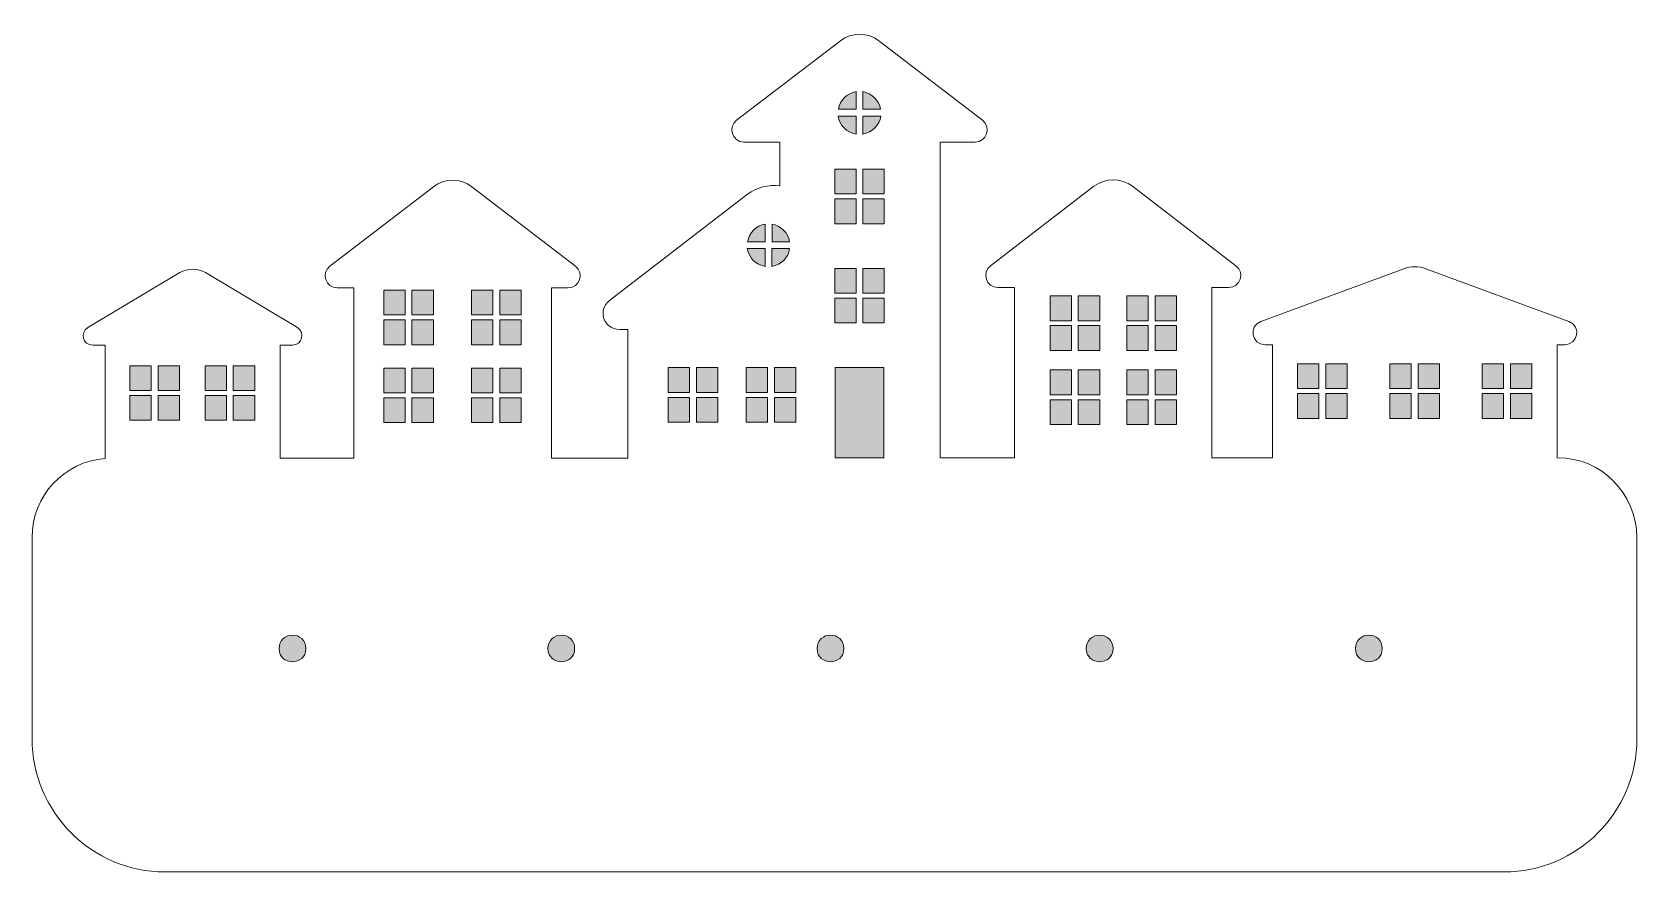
# Model space of a CAD drawing. Header units: inches. Extents: x 0.08 to 5.91, y 1.39 to 4.45.
import ezdxf

# ---------------------------------------------------------------- set-up
doc = ezdxf.new("R2010")
doc.units = ezdxf.units.IN
doc.header["$MEASUREMENT"] = 0
doc.layers.add('_U+0421_U+043B_U+043E_U+0439 1', color=7, linetype='Continuous')

msp = doc.modelspace()

# ---------------------------------------------------------------- hatches: boundary and pattern name
at = {"layer": '_U+0421_U+043B_U+043E_U+0439 1', "true_color": 0xffffff}
h = msp.add_hatch(color=7, dxfattribs=at)
h.dxf.hatch_style = 2
h.paths.add_polyline_path([(1.6736, 3.1153), (1.7514, 3.1153), (1.7514, 3.025), (1.6736, 3.025)])
h.paths.add_polyline_path([(1.6736, 3.3083), (1.7514, 3.3083), (1.7514, 3.3986), (1.6736, 3.3986)])
h.paths.add_polyline_path([(1.4569, 3.4167), (1.5347, 3.4167), (1.5347, 3.5069), (1.4569, 3.5069)])
h.paths.add_polyline_path([(1.6736, 3.1333), (1.7514, 3.1333), (1.7514, 3.2236), (1.6736, 3.2236)])
h.paths.add_polyline_path([(1.4569, 3.3083), (1.5347, 3.3083), (1.5347, 3.3986), (1.4569, 3.3986)])
h.paths.add_polyline_path([(1.4569, 3.025), (1.5347, 3.025), (1.5347, 3.1153), (1.4569, 3.1153)])
h.paths.add_polyline_path([(2.6722, 3.0264), (2.75, 3.0264), (2.75, 3.1167), (2.6722, 3.1167)])
h.paths.add_polyline_path([(1.4569, 3.1333), (1.5347, 3.1333), (1.5347, 3.2236), (1.4569, 3.2236)])
h.paths.add_polyline_path([(1.7764, 3.4167), (1.8542, 3.4167), (1.8542, 3.5069), (1.7764, 3.5069)])
h.paths.add_polyline_path([(2.4917, 3.0264), (2.5694, 3.0264), (2.5694, 3.1167), (2.4917, 3.1167)])
h.paths.add_polyline_path([(2.3889, 3.1347), (2.4667, 3.1347), (2.4667, 3.225), (2.3889, 3.225)])
h.paths.add_polyline_path([(2.3889, 3.0264), (2.4667, 3.0264), (2.4667, 3.1167), (2.3889, 3.1167)])
h.paths.add_polyline_path([(1.6736, 3.4167), (1.7514, 3.4167), (1.7514, 3.5069), (1.6736, 3.5069)])
h.paths.add_polyline_path([(2.4917, 3.1347), (2.5694, 3.1347), (2.5694, 3.225), (2.4917, 3.225)])
h.paths.add_polyline_path([(1.7764, 3.1333), (1.8542, 3.1333), (1.8542, 3.2236), (1.7764, 3.2236)])
h.paths.add_polyline_path([(1.7764, 3.025), (1.8542, 3.025), (1.8542, 3.1153), (1.7764, 3.1153)])
h.paths.add_polyline_path([(1.3542, 3.3083), (1.4319, 3.3083), (1.4319, 3.3986), (1.3542, 3.3986)])
h.paths.add_polyline_path([(1.7764, 3.3083), (1.8542, 3.3083), (1.8542, 3.3986), (1.7764, 3.3986)])
h.paths.add_polyline_path([(1.3542, 3.4167), (1.4319, 3.4167), (1.4319, 3.5069), (1.3542, 3.5069)])
edge = h.paths.add_edge_path()
edge.add_spline(control_points=[(2.7667, 3.6833), (2.7667, 3.6833), (2.8306, 3.6833), (2.8306, 3.6833), (2.825, 3.7153), (2.7986, 3.7417), (2.7667, 3.7472), (2.7667, 3.7472), (2.7667, 3.6833), (2.7667, 3.6833)], knot_values=[0, 0, 0, 0, 1, 1, 1, 2, 2, 2, 3, 3, 3, 3], degree=3, periodic=1)
h.paths.add_polyline_path([(0.4306, 3.0333), (0.5083, 3.0333), (0.5083, 3.1236), (0.4306, 3.1236)])
edge = h.paths.add_edge_path()
edge.add_spline(control_points=[(2.7417, 3.6833), (2.7417, 3.6833), (2.7417, 3.7472), (2.7417, 3.7472), (2.7083, 3.7417), (2.6833, 3.7167), (2.6778, 3.6833), (2.6778, 3.6833), (2.7417, 3.6833), (2.7417, 3.6833)], knot_values=[0, 0, 0, 0, 1, 1, 1, 2, 2, 2, 3, 3, 3, 3], degree=3, periodic=1)
edge = h.paths.add_edge_path()
edge.add_spline(control_points=[(2.6764, 3.6583), (2.6819, 3.625), (2.7069, 3.5986), (2.7417, 3.5931), (2.7417, 3.5931), (2.7417, 3.6583), (2.7417, 3.6583), (2.7417, 3.6583), (2.6764, 3.6583), (2.6764, 3.6583)], knot_values=[0, 0, 0, 0, 1, 1, 1, 2, 2, 2, 3, 3, 3, 3], degree=3, periodic=1)
h.paths.add_polyline_path([(3.0722, 3.5861), (2.9944, 3.5861), (2.9944, 3.4958), (3.0722, 3.4958)])
h.paths.add_polyline_path([(1.3542, 3.1333), (1.4319, 3.1333), (1.4319, 3.2236), (1.3542, 3.2236)])
h.paths.add_polyline_path([(3.0722, 3.8389), (2.9944, 3.8389), (2.9944, 3.7486), (3.0722, 3.7486)])
h.paths.add_polyline_path([(3.0722, 3.9472), (2.9944, 3.9472), (2.9944, 3.8569), (3.0722, 3.8569)])
h.paths.add_polyline_path([(0.7042, 3.1417), (0.7819, 3.1417), (0.7819, 3.2319), (0.7042, 3.2319)])
h.paths.add_polyline_path([(0.8069, 3.1417), (0.8847, 3.1417), (0.8847, 3.2319), (0.8069, 3.2319)])
h.paths.add_polyline_path([(0.8069, 3.0333), (0.8847, 3.0333), (0.8847, 3.1236), (0.8069, 3.1236)])
h.paths.add_polyline_path([(0.4306, 3.1417), (0.5083, 3.1417), (0.5083, 3.2319), (0.4306, 3.2319)])
h.paths.add_polyline_path([(1.3542, 3.025), (1.4319, 3.025), (1.4319, 3.1153), (1.3542, 3.1153)])
h.paths.add_polyline_path([(0.7042, 3.0333), (0.7819, 3.0333), (0.7819, 3.1236), (0.7042, 3.1236)])
h.paths.add_polyline_path([(0.5333, 3.0333), (0.6111, 3.0333), (0.6111, 3.1236), (0.5333, 3.1236)])
h.paths.add_polyline_path([(0.5333, 3.1417), (0.6111, 3.1417), (0.6111, 3.2319), (0.5333, 3.2319)])
h.paths.add_polyline_path([(4.6778, 3.0403), (4.7556, 3.0403), (4.7556, 3.1306), (4.6778, 3.1306)])
h.paths.add_polyline_path([(4.1597, 3.3958), (4.2375, 3.3958), (4.2375, 3.4861), (4.1597, 3.4861)])
h.paths.add_polyline_path([(4.6778, 3.1486), (4.7556, 3.1486), (4.7556, 3.2389), (4.6778, 3.2389)])
h.paths.add_polyline_path([(4.1597, 3.2875), (4.2375, 3.2875), (4.2375, 3.3778), (4.1597, 3.3778)])
h.paths.add_polyline_path([(4.7806, 3.1486), (4.8583, 3.1486), (4.8583, 3.2389), (4.7806, 3.2389)])
h.paths.add_polyline_path([(4.7806, 3.0403), (4.8583, 3.0403), (4.8583, 3.1306), (4.7806, 3.1306)])
h.paths.add_polyline_path([(4.0569, 3.3958), (4.1347, 3.3958), (4.1347, 3.4861), (4.0569, 3.4861)])
h.paths.add_polyline_path([(4.1597, 3.1264), (4.2375, 3.1264), (4.2375, 3.2167), (4.1597, 3.2167)])
h.paths.add_polyline_path([(4.0569, 3.2875), (4.1347, 3.2875), (4.1347, 3.3778), (4.0569, 3.3778)])
h.paths.add_polyline_path([(4.1597, 3.0181), (4.2375, 3.0181), (4.2375, 3.1083), (4.1597, 3.1083)])
h.paths.add_polyline_path([(5.0139, 3.1486), (5.0917, 3.1486), (5.0917, 3.2389), (5.0139, 3.2389)])
h.paths.add_polyline_path([(5.35, 3.1486), (5.4278, 3.1486), (5.4278, 3.2389), (5.35, 3.2389)])
h.paths.add_polyline_path([(5.4528, 3.0403), (5.5306, 3.0403), (5.5306, 3.1306), (5.4528, 3.1306)])
h.paths.add_polyline_path([(5.4528, 3.1486), (5.5306, 3.1486), (5.5306, 3.2389), (5.4528, 3.2389)])
h.paths.add_polyline_path([(5.0139, 3.0403), (5.0917, 3.0403), (5.0917, 3.1306), (5.0139, 3.1306)])
h.paths.add_polyline_path([(2.6722, 3.1347), (2.75, 3.1347), (2.75, 3.225), (2.6722, 3.225)])
h.paths.add_polyline_path([(4.0569, 3.1264), (4.1347, 3.1264), (4.1347, 3.2167), (4.0569, 3.2167)])
h.paths.add_polyline_path([(5.1167, 3.1486), (5.1944, 3.1486), (5.1944, 3.2389), (5.1167, 3.2389)])
h.paths.add_polyline_path([(5.1167, 3.0403), (5.1944, 3.0403), (5.1944, 3.1306), (5.1167, 3.1306)])
h.paths.add_polyline_path([(5.35, 3.0403), (5.4278, 3.0403), (5.4278, 3.1306), (5.35, 3.1306)])
h.paths.add_polyline_path([(3.0972, 3.4958), (3.175, 3.4958), (3.175, 3.5861), (3.0972, 3.5861)])
h.paths.add_polyline_path([(4.0569, 3.0181), (4.1347, 3.0181), (4.1347, 3.1083), (4.0569, 3.1083)])
h.paths.add_polyline_path([(3.0972, 3.3875), (3.175, 3.3875), (3.175, 3.4778), (3.0972, 3.4778)])
h.paths.add_polyline_path([(3.0972, 3.7486), (3.175, 3.7486), (3.175, 3.8389), (3.0972, 3.8389)])
h.paths.add_polyline_path([(2.775, 3.0264), (2.8528, 3.0264), (2.8528, 3.1167), (2.775, 3.1167)])
h.paths.add_polyline_path([(3.0722, 3.4778), (2.9944, 3.4778), (2.9944, 3.3875), (3.0722, 3.3875)])
h.paths.add_polyline_path([(3.0972, 3.8569), (3.175, 3.8569), (3.175, 3.9472), (3.0972, 3.9472)])
h.paths.add_polyline_path([(2.775, 3.1347), (2.8528, 3.1347), (2.8528, 3.225), (2.775, 3.225)])
h.paths.add_polyline_path([(2.9958, 2.8972), (3.1736, 2.8972), (3.1736, 3.225), (2.9958, 3.225)])
h.paths.add_polyline_path([(3.7778, 3.0181), (3.8556, 3.0181), (3.8556, 3.1083), (3.7778, 3.1083)])
h.paths.add_polyline_path([(3.8806, 3.2875), (3.9583, 3.2875), (3.9583, 3.3778), (3.8806, 3.3778)])
h.paths.add_polyline_path([(3.8806, 3.0181), (3.9583, 3.0181), (3.9583, 3.1083), (3.8806, 3.1083)])
h.paths.add_polyline_path([(3.8806, 3.3958), (3.9583, 3.3958), (3.9583, 3.4861), (3.8806, 3.4861)])
h.paths.add_polyline_path([(3.8806, 3.1264), (3.9583, 3.1264), (3.9583, 3.2167), (3.8806, 3.2167)])
h.paths.add_polyline_path([(3.7778, 3.3958), (3.8556, 3.3958), (3.8556, 3.4861), (3.7778, 3.4861)])
h.paths.add_polyline_path([(3.7778, 3.1264), (3.8556, 3.1264), (3.8556, 3.2167), (3.7778, 3.2167)])
h.paths.add_polyline_path([(3.7778, 3.2875), (3.8556, 3.2875), (3.8556, 3.3778), (3.7778, 3.3778)])
edge = h.paths.add_edge_path()
edge.add_spline(control_points=[(3.0972, 4.1653), (3.0972, 4.1653), (3.1611, 4.1653), (3.1611, 4.1653), (3.1556, 4.1972), (3.1292, 4.2236), (3.0972, 4.2292), (3.0972, 4.2292), (3.0972, 4.1653), (3.0972, 4.1653)], knot_values=[0, 0, 0, 0, 1, 1, 1, 2, 2, 2, 3, 3, 3, 3], degree=3, periodic=1)
edge = h.paths.add_edge_path()
edge.add_spline(control_points=[(3.0722, 4.1653), (3.0722, 4.1653), (3.0722, 4.2292), (3.0722, 4.2292), (3.0389, 4.2236), (3.0139, 4.1986), (3.0083, 4.1653), (3.0083, 4.1653), (3.0722, 4.1653), (3.0722, 4.1653)], knot_values=[0, 0, 0, 0, 1, 1, 1, 2, 2, 2, 3, 3, 3, 3], degree=3, periodic=1)
edge = h.paths.add_edge_path()
edge.add_spline(control_points=[(3.0722, 4.1403), (3.0722, 4.1403), (3.0069, 4.1403), (3.0069, 4.1403), (3.0125, 4.1069), (3.0375, 4.0806), (3.0722, 4.075), (3.0722, 4.075), (3.0722, 4.1403), (3.0722, 4.1403)], knot_values=[0, 0, 0, 0, 1, 1, 1, 2, 2, 2, 3, 3, 3, 3], degree=3, periodic=1)
edge = h.paths.add_edge_path()
edge.add_spline(control_points=[(3.0972, 4.1403), (3.0972, 4.1403), (3.0972, 4.075), (3.0972, 4.075), (3.1306, 4.0806), (3.1569, 4.1069), (3.1625, 4.1403), (3.1625, 4.1403), (3.0972, 4.1403), (3.0972, 4.1403)], knot_values=[0, 0, 0, 0, 1, 1, 1, 2, 2, 2, 3, 3, 3, 3], degree=3, periodic=1)
edge = h.paths.add_edge_path()
edge.add_spline(control_points=[(2.8306, 3.6583), (2.8306, 3.6583), (2.7653, 3.6583), (2.7653, 3.6583), (2.7653, 3.6583), (2.7653, 3.5931), (2.7653, 3.5931), (2.8, 3.5986), (2.8264, 3.625), (2.8306, 3.6583)], knot_values=[0, 0, 0, 0, 0.013889, 0.013889, 0.013889, 0.027778, 0.027778, 0.027778, 0.041667, 0.041667, 0.041667, 0.041667], degree=3, periodic=0)
edge.add_line((2.8306, 3.6583), (2.8306, 3.6583))
edge = h.paths.add_edge_path()
edge.add_spline(control_points=[(0.9736, 2.2028), (0.9736, 2.1389), (1.0708, 2.1389), (1.0708, 2.2028), (1.0708, 2.2681), (0.9736, 2.2681), (0.9736, 2.2028)], knot_values=[0, 0, 0, 0, 0.013889, 0.013889, 0.013889, 0.027778, 0.027778, 0.027778, 0.027778], degree=3, periodic=0)
edge.add_line((0.9736, 2.2028), (0.9736, 2.2028))
edge = h.paths.add_edge_path()
edge.add_spline(control_points=[(1.9514, 2.2028), (1.9514, 2.1389), (2.0486, 2.1389), (2.0486, 2.2028), (2.0486, 2.2681), (1.9514, 2.2681), (1.9514, 2.2028)], knot_values=[0, 0, 0, 0, 0.013889, 0.013889, 0.013889, 0.027778, 0.027778, 0.027778, 0.027778], degree=3, periodic=0)
edge.add_line((1.9514, 2.2028), (1.9514, 2.2028))
edge = h.paths.add_edge_path()
edge.add_spline(control_points=[(2.9306, 2.2028), (2.9306, 2.1389), (3.0278, 2.1389), (3.0278, 2.2028), (3.0278, 2.2681), (2.9306, 2.2681), (2.9306, 2.2028)], knot_values=[0, 0, 0, 0, 0.013889, 0.013889, 0.013889, 0.027778, 0.027778, 0.027778, 0.027778], degree=3, periodic=0)
edge.add_line((2.9306, 2.2028), (2.9306, 2.2028))
edge = h.paths.add_edge_path()
edge.add_spline(control_points=[(3.9097, 2.2028), (3.9097, 2.1389), (4.0069, 2.1389), (4.0069, 2.2028), (4.0069, 2.2681), (3.9097, 2.2681), (3.9097, 2.2028)], knot_values=[0, 0, 0, 0, 0.013889, 0.013889, 0.013889, 0.027778, 0.027778, 0.027778, 0.027778], degree=3, periodic=0)
edge.add_line((3.9097, 2.2028), (3.9097, 2.2028))
edge = h.paths.add_edge_path()
edge.add_spline(control_points=[(4.8889, 2.2028), (4.8889, 2.1389), (4.9861, 2.1389), (4.9861, 2.2028), (4.9861, 2.2681), (4.8889, 2.2681), (4.8889, 2.2028)], knot_values=[0, 0, 0, 0, 0.013889, 0.013889, 0.013889, 0.027778, 0.027778, 0.027778, 0.027778], degree=3, periodic=0)
edge.add_line((4.8889, 2.2028), (4.8889, 2.2028))

# ---------------------------------------------------------------- linework, layer by layer
at = {"layer": '_U+0421_U+043B_U+043E_U+0439 1', "lineweight": 0}
for points in [[(3.0722, 3.9472), (2.9944, 3.9472), (2.9944, 3.8569), (3.0722, 3.8569), (3.0722, 3.9472)], [(3.0972, 3.8569), (3.175, 3.8569), (3.175, 3.9472), (3.0972, 3.9472), (3.0972, 3.8569)], [(3.0722, 3.8389), (2.9944, 3.8389), (2.9944, 3.7486), (3.0722, 3.7486), (3.0722, 3.8389)], [(3.0972, 3.7486), (3.175, 3.7486), (3.175, 3.8389), (3.0972, 3.8389), (3.0972, 3.7486)], [(3.0722, 3.5861), (2.9944, 3.5861), (2.9944, 3.4958), (3.0722, 3.4958), (3.0722, 3.5861)], [(3.0972, 3.4958), (3.175, 3.4958), (3.175, 3.5861), (3.0972, 3.5861), (3.0972, 3.4958)], [(1.3542, 3.4167), (1.4319, 3.4167), (1.4319, 3.5069), (1.3542, 3.5069), (1.3542, 3.4167)], [(1.4569, 3.4167), (1.5347, 3.4167), (1.5347, 3.5069), (1.4569, 3.5069), (1.4569, 3.4167)], [(1.6736, 3.4167), (1.7514, 3.4167), (1.7514, 3.5069), (1.6736, 3.5069), (1.6736, 3.4167)], [(1.7764, 3.4167), (1.8542, 3.4167), (1.8542, 3.5069), (1.7764, 3.5069), (1.7764, 3.4167)], [(3.0722, 3.4778), (2.9944, 3.4778), (2.9944, 3.3875), (3.0722, 3.3875), (3.0722, 3.4778)], [(3.0972, 3.3875), (3.175, 3.3875), (3.175, 3.4778), (3.0972, 3.4778), (3.0972, 3.3875)], [(3.7778, 3.3958), (3.8556, 3.3958), (3.8556, 3.4861), (3.7778, 3.4861), (3.7778, 3.3958)], [(3.8806, 3.3958), (3.9583, 3.3958), (3.9583, 3.4861), (3.8806, 3.4861), (3.8806, 3.3958)], [(4.0569, 3.3958), (4.1347, 3.3958), (4.1347, 3.4861), (4.0569, 3.4861), (4.0569, 3.3958)], [(4.1597, 3.3958), (4.2375, 3.3958), (4.2375, 3.4861), (4.1597, 3.4861), (4.1597, 3.3958)], [(1.3542, 3.3083), (1.4319, 3.3083), (1.4319, 3.3986), (1.3542, 3.3986), (1.3542, 3.3083)], [(1.4569, 3.3083), (1.5347, 3.3083), (1.5347, 3.3986), (1.4569, 3.3986), (1.4569, 3.3083)], [(1.6736, 3.3083), (1.7514, 3.3083), (1.7514, 3.3986), (1.6736, 3.3986), (1.6736, 3.3083)], [(1.7764, 3.3083), (1.8542, 3.3083), (1.8542, 3.3986), (1.7764, 3.3986), (1.7764, 3.3083)], [(3.7778, 3.2875), (3.8556, 3.2875), (3.8556, 3.3778), (3.7778, 3.3778), (3.7778, 3.2875)], [(3.8806, 3.2875), (3.9583, 3.2875), (3.9583, 3.3778), (3.8806, 3.3778), (3.8806, 3.2875)], [(4.0569, 3.2875), (4.1347, 3.2875), (4.1347, 3.3778), (4.0569, 3.3778), (4.0569, 3.2875)], [(4.1597, 3.2875), (4.2375, 3.2875), (4.2375, 3.3778), (4.1597, 3.3778), (4.1597, 3.2875)], [(0.4306, 3.1417), (0.5083, 3.1417), (0.5083, 3.2319), (0.4306, 3.2319), (0.4306, 3.1417)], [(0.5333, 3.1417), (0.6111, 3.1417), (0.6111, 3.2319), (0.5333, 3.2319), (0.5333, 3.1417)], [(0.7042, 3.1417), (0.7819, 3.1417), (0.7819, 3.2319), (0.7042, 3.2319), (0.7042, 3.1417)], [(0.8069, 3.1417), (0.8847, 3.1417), (0.8847, 3.2319), (0.8069, 3.2319), (0.8069, 3.1417)], [(1.3542, 3.1333), (1.4319, 3.1333), (1.4319, 3.2236), (1.3542, 3.2236), (1.3542, 3.1333)], [(1.4569, 3.1333), (1.5347, 3.1333), (1.5347, 3.2236), (1.4569, 3.2236), (1.4569, 3.1333)], [(1.6736, 3.1333), (1.7514, 3.1333), (1.7514, 3.2236), (1.6736, 3.2236), (1.6736, 3.1333)], [(1.7764, 3.1333), (1.8542, 3.1333), (1.8542, 3.2236), (1.7764, 3.2236), (1.7764, 3.1333)], [(2.3889, 3.1347), (2.4667, 3.1347), (2.4667, 3.225), (2.3889, 3.225), (2.3889, 3.1347)], [(2.4917, 3.1347), (2.5694, 3.1347), (2.5694, 3.225), (2.4917, 3.225), (2.4917, 3.1347)], [(2.6722, 3.1347), (2.75, 3.1347), (2.75, 3.225), (2.6722, 3.225), (2.6722, 3.1347)], [(2.775, 3.1347), (2.8528, 3.1347), (2.8528, 3.225), (2.775, 3.225), (2.775, 3.1347)], [(2.9958, 2.8972), (3.1736, 2.8972), (3.1736, 3.225), (2.9958, 3.225), (2.9958, 2.8972)], [(3.7778, 3.1264), (3.8556, 3.1264), (3.8556, 3.2167), (3.7778, 3.2167), (3.7778, 3.1264)], [(3.8806, 3.1264), (3.9583, 3.1264), (3.9583, 3.2167), (3.8806, 3.2167), (3.8806, 3.1264)], [(4.0569, 3.1264), (4.1347, 3.1264), (4.1347, 3.2167), (4.0569, 3.2167), (4.0569, 3.1264)], [(4.1597, 3.1264), (4.2375, 3.1264), (4.2375, 3.2167), (4.1597, 3.2167), (4.1597, 3.1264)], [(4.6778, 3.1486), (4.7556, 3.1486), (4.7556, 3.2389), (4.6778, 3.2389), (4.6778, 3.1486)], [(4.7806, 3.1486), (4.8583, 3.1486), (4.8583, 3.2389), (4.7806, 3.2389), (4.7806, 3.1486)], [(5.0139, 3.1486), (5.0917, 3.1486), (5.0917, 3.2389), (5.0139, 3.2389), (5.0139, 3.1486)], [(5.1167, 3.1486), (5.1944, 3.1486), (5.1944, 3.2389), (5.1167, 3.2389), (5.1167, 3.1486)], [(5.35, 3.1486), (5.4278, 3.1486), (5.4278, 3.2389), (5.35, 3.2389), (5.35, 3.1486)], [(5.4528, 3.1486), (5.5306, 3.1486), (5.5306, 3.2389), (5.4528, 3.2389), (5.4528, 3.1486)], [(0.4306, 3.0333), (0.5083, 3.0333), (0.5083, 3.1236), (0.4306, 3.1236), (0.4306, 3.0333)], [(0.5333, 3.0333), (0.6111, 3.0333), (0.6111, 3.1236), (0.5333, 3.1236), (0.5333, 3.0333)], [(0.7042, 3.0333), (0.7819, 3.0333), (0.7819, 3.1236), (0.7042, 3.1236), (0.7042, 3.0333)], [(0.8069, 3.0333), (0.8847, 3.0333), (0.8847, 3.1236), (0.8069, 3.1236), (0.8069, 3.0333)], [(1.3542, 3.025), (1.4319, 3.025), (1.4319, 3.1153), (1.3542, 3.1153), (1.3542, 3.025)], [(1.4569, 3.025), (1.5347, 3.025), (1.5347, 3.1153), (1.4569, 3.1153), (1.4569, 3.025)], [(1.6736, 3.1153), (1.7514, 3.1153), (1.7514, 3.025), (1.6736, 3.025), (1.6736, 3.1153)], [(1.7764, 3.025), (1.8542, 3.025), (1.8542, 3.1153), (1.7764, 3.1153), (1.7764, 3.025)], [(2.3889, 3.0264), (2.4667, 3.0264), (2.4667, 3.1167), (2.3889, 3.1167), (2.3889, 3.0264)], [(2.4917, 3.0264), (2.5694, 3.0264), (2.5694, 3.1167), (2.4917, 3.1167), (2.4917, 3.0264)], [(2.6722, 3.0264), (2.75, 3.0264), (2.75, 3.1167), (2.6722, 3.1167), (2.6722, 3.0264)], [(2.775, 3.0264), (2.8528, 3.0264), (2.8528, 3.1167), (2.775, 3.1167), (2.775, 3.0264)], [(3.7778, 3.0181), (3.8556, 3.0181), (3.8556, 3.1083), (3.7778, 3.1083), (3.7778, 3.0181)], [(3.8806, 3.0181), (3.9583, 3.0181), (3.9583, 3.1083), (3.8806, 3.1083), (3.8806, 3.0181)], [(4.0569, 3.0181), (4.1347, 3.0181), (4.1347, 3.1083), (4.0569, 3.1083), (4.0569, 3.0181)], [(4.1597, 3.0181), (4.2375, 3.0181), (4.2375, 3.1083), (4.1597, 3.1083), (4.1597, 3.0181)], [(4.6778, 3.0403), (4.7556, 3.0403), (4.7556, 3.1306), (4.6778, 3.1306), (4.6778, 3.0403)], [(4.7806, 3.0403), (4.8583, 3.0403), (4.8583, 3.1306), (4.7806, 3.1306), (4.7806, 3.0403)], [(5.0139, 3.0403), (5.0917, 3.0403), (5.0917, 3.1306), (5.0139, 3.1306), (5.0139, 3.0403)], [(5.1167, 3.0403), (5.1944, 3.0403), (5.1944, 3.1306), (5.1167, 3.1306), (5.1167, 3.0403)], [(5.35, 3.0403), (5.4278, 3.0403), (5.4278, 3.1306), (5.35, 3.1306), (5.35, 3.0403)], [(5.4528, 3.0403), (5.5306, 3.0403), (5.5306, 3.1306), (5.4528, 3.1306), (5.4528, 3.0403)]]:
    msp.add_lwpolyline(points, dxfattribs=at)
at = {"layer": '_U+0421_U+043B_U+043E_U+0439 1', "color": 1, "lineweight": 9, "true_color": 0xff0000}
msp.add_open_spline([(5.6236, 2.8972), (5.6236, 2.8972), (5.6222, 2.8972), (5.6222, 2.8972), (5.6222, 2.8972), (5.6222, 3.3083), (5.6222, 3.3083), (5.6222, 3.3083), (5.65, 3.3083), (5.65, 3.3083), (5.6986, 3.3083), (5.7111, 3.3764), (5.6653, 3.3931), (5.6653, 3.3931), (5.1444, 3.5847), (5.1444, 3.5847), (5.1194, 3.5944), (5.0903, 3.5944), (5.0653, 3.5847), (5.0653, 3.5847), (4.5444, 3.3931), (4.5444, 3.3931), (4.4986, 3.3764), (4.5111, 3.3083), (4.5597, 3.3083), (4.5597, 3.3083), (4.5875, 3.3083), (4.5875, 3.3083), (4.5875, 3.3083), (4.5875, 2.8972), (4.5875, 2.8972), (4.5875, 2.8972), (4.3667, 2.8972), (4.3667, 2.8972), (4.3667, 2.8972), (4.3667, 3.5167), (4.3667, 3.5167), (4.3667, 3.5167), (4.4278, 3.5167), (4.4278, 3.5167), (4.4694, 3.5167), (4.4875, 3.5694), (4.4542, 3.5958), (4.4542, 3.5958), (4.0778, 3.8847), (4.0778, 3.8847), (4.0361, 3.9167), (3.9792, 3.9167), (3.9375, 3.8847), (3.9375, 3.8847), (3.5611, 3.5958), (3.5611, 3.5958), (3.5278, 3.5708), (3.5458, 3.5167), (3.5875, 3.5167), (3.5875, 3.5167), (3.6486, 3.5167), (3.6486, 3.5167), (3.6486, 3.5167), (3.6486, 2.8972), (3.6486, 2.8972), (3.6486, 2.8972), (3.3778, 2.8972), (3.3778, 2.8972), (3.3778, 2.8972), (3.3778, 4.0458), (3.3778, 4.0458), (3.3778, 4.0458), (3.5056, 4.0458), (3.5056, 4.0458), (3.5472, 4.0458), (3.5653, 4.0986), (3.5319, 4.125), (3.5319, 4.125), (3.1556, 4.4139), (3.1556, 4.4139), (3.1139, 4.4458), (3.0569, 4.4458), (3.0153, 4.4139), (3.0153, 4.4139), (2.6375, 4.125), (2.6375, 4.125), (2.6042, 4.1), (2.6222, 4.0458), (2.6639, 4.0458), (2.6639, 4.0458), (2.7944, 4.0458), (2.7944, 4.0458), (2.7944, 4.0458), (2.7944, 3.8861), (2.7944, 3.8861), (2.7542, 3.8917), (2.7111, 3.8819), (2.6778, 3.8556), (2.6778, 3.8556), (2.175, 3.4694), (2.175, 3.4694), (2.1306, 3.4347), (2.1542, 3.3639), (2.2111, 3.3639), (2.2111, 3.3639), (2.2417, 3.3639), (2.2417, 3.3639), (2.2417, 3.3639), (2.2417, 2.8958), (2.2417, 2.8958), (2.2417, 2.8958), (1.9639, 2.8958), (1.9639, 2.8958), (1.9639, 2.8958), (1.9639, 3.5153), (1.9639, 3.5153), (1.9639, 3.5153), (2.025, 3.5153), (2.025, 3.5153), (2.0667, 3.5153), (2.0847, 3.5681), (2.0514, 3.5944), (2.0514, 3.5944), (1.675, 3.8833), (1.675, 3.8833), (1.6333, 3.9153), (1.5764, 3.9153), (1.5347, 3.8833), (1.5347, 3.8833), (1.1583, 3.5944), (1.1583, 3.5944), (1.125, 3.5694), (1.1431, 3.5153), (1.1847, 3.5153), (1.1847, 3.5153), (1.2458, 3.5153), (1.2458, 3.5153), (1.2458, 3.5153), (1.2458, 2.8958), (1.2458, 2.8958), (1.2458, 2.8958), (0.9778, 2.8958), (0.9778, 2.8958), (0.9778, 2.8958), (0.9778, 3.3069), (0.9778, 3.3069), (0.9778, 3.3069), (1.0222, 3.3069), (1.0222, 3.3069), (1.0569, 3.3069), (1.0694, 3.3528), (1.0403, 3.3708), (1.0403, 3.3708), (0.7056, 3.5708), (0.7056, 3.5708), (0.6778, 3.5875), (0.6417, 3.5875), (0.6125, 3.5708), (0.6125, 3.5708), (0.2778, 3.3708), (0.2778, 3.3708), (0.2472, 3.3528), (0.2597, 3.3069), (0.2958, 3.3069), (0.2958, 3.3069), (0.3403, 3.3069), (0.3403, 3.3069), (0.3403, 3.3069), (0.3403, 2.8944), (0.3403, 2.8944), (0.1917, 2.8833), (0.075, 2.7597), (0.075, 2.6069), (0.075, 2.6069), (0.075, 1.875), (0.075, 1.875), (0.075, 1.6083), (0.2917, 1.3903), (0.5583, 1.3903), (0.5583, 1.3903), (5.4292, 1.3903), (5.4292, 1.3903), (5.6958, 1.3903), (5.9125, 1.6069), (5.9125, 1.875), (5.9125, 1.875), (5.9125, 2.6069), (5.9125, 2.6069), (5.9111, 2.7681), (5.7833, 2.8972), (5.6236, 2.8972)], degree=3, knots=[0, 0, 0, 0, 1, 1, 1, 2, 2, 2, 3, 3, 3, 4, 4, 4, 5, 5, 5, 6, 6, 6, 7, 7, 7, 8, 8, 8, 9, 9, 9, 10, 10, 10, 11, 11, 11, 12, 12, 12, 13, 13, 13, 14, 14, 14, 15, 15, 15, 16, 16, 16, 17, 17, 17, 18, 18, 18, 19, 19, 19, 20, 20, 20, 21, 21, 21, 22, 22, 22, 23, 23, 23, 24, 24, 24, 25, 25, 25, 26, 26, 26, 27, 27, 27, 28, 28, 28, 29, 29, 29, 30, 30, 30, 31, 31, 31, 32, 32, 32, 33, 33, 33, 34, 34, 34, 35, 35, 35, 36, 36, 36, 37, 37, 37, 38, 38, 38, 39, 39, 39, 40, 40, 40, 41, 41, 41, 42, 42, 42, 43, 43, 43, 44, 44, 44, 45, 45, 45, 46, 46, 46, 47, 47, 47, 48, 48, 48, 49, 49, 49, 50, 50, 50, 51, 51, 51, 52, 52, 52, 53, 53, 53, 54, 54, 54, 55, 55, 55, 56, 56, 56, 57, 57, 57, 58, 58, 58, 59, 59, 59, 60, 60, 60, 61, 61, 61, 62, 62, 62, 62], dxfattribs=at)
at = {"layer": '_U+0421_U+043B_U+043E_U+0439 1', "lineweight": 0}
for points, knots in [([(3.0722, 4.1653), (3.0722, 4.1653), (3.0722, 4.2292), (3.0722, 4.2292), (3.0389, 4.2236), (3.0139, 4.1986), (3.0083, 4.1653), (3.0083, 4.1653), (3.0722, 4.1653), (3.0722, 4.1653)], [0, 0, 0, 0, 1, 1, 1, 2, 2, 2, 3, 3, 3, 3]), ([(3.0972, 4.1653), (3.0972, 4.1653), (3.1611, 4.1653), (3.1611, 4.1653), (3.1556, 4.1972), (3.1292, 4.2236), (3.0972, 4.2292), (3.0972, 4.2292), (3.0972, 4.1653), (3.0972, 4.1653)], [0, 0, 0, 0, 1, 1, 1, 2, 2, 2, 3, 3, 3, 3]), ([(3.0722, 4.1403), (3.0722, 4.1403), (3.0069, 4.1403), (3.0069, 4.1403), (3.0125, 4.1069), (3.0375, 4.0806), (3.0722, 4.075), (3.0722, 4.075), (3.0722, 4.1403), (3.0722, 4.1403)], [0, 0, 0, 0, 1, 1, 1, 2, 2, 2, 3, 3, 3, 3]), ([(3.0972, 4.1403), (3.0972, 4.1403), (3.0972, 4.075), (3.0972, 4.075), (3.1306, 4.0806), (3.1569, 4.1069), (3.1625, 4.1403), (3.1625, 4.1403), (3.0972, 4.1403), (3.0972, 4.1403)], [0, 0, 0, 0, 1, 1, 1, 2, 2, 2, 3, 3, 3, 3]), ([(2.7417, 3.6833), (2.7417, 3.6833), (2.7417, 3.7472), (2.7417, 3.7472), (2.7083, 3.7417), (2.6833, 3.7167), (2.6778, 3.6833), (2.6778, 3.6833), (2.7417, 3.6833), (2.7417, 3.6833)], [0, 0, 0, 0, 1, 1, 1, 2, 2, 2, 3, 3, 3, 3]), ([(2.7667, 3.6833), (2.7667, 3.6833), (2.8306, 3.6833), (2.8306, 3.6833), (2.825, 3.7153), (2.7986, 3.7417), (2.7667, 3.7472), (2.7667, 3.7472), (2.7667, 3.6833), (2.7667, 3.6833)], [0, 0, 0, 0, 1, 1, 1, 2, 2, 2, 3, 3, 3, 3]), ([(2.6764, 3.6583), (2.6819, 3.625), (2.7069, 3.5986), (2.7417, 3.5931), (2.7417, 3.5931), (2.7417, 3.6583), (2.7417, 3.6583), (2.7417, 3.6583), (2.6764, 3.6583), (2.6764, 3.6583)], [0, 0, 0, 0, 1, 1, 1, 2, 2, 2, 3, 3, 3, 3]), ([(2.8306, 3.6583), (2.8306, 3.6583), (2.7653, 3.6583), (2.7653, 3.6583), (2.7653, 3.6583), (2.7653, 3.5931), (2.7653, 3.5931), (2.8, 3.5986), (2.8264, 3.625), (2.8306, 3.6583)], [0, 0, 0, 0, 1, 1, 1, 2, 2, 2, 3, 3, 3, 3]), ([(0.9736, 2.2028), (0.9736, 2.1389), (1.0708, 2.1389), (1.0708, 2.2028), (1.0708, 2.2681), (0.9736, 2.2681), (0.9736, 2.2028)], [0, 0, 0, 0, 1, 1, 1, 2, 2, 2, 2]), ([(1.9514, 2.2028), (1.9514, 2.1389), (2.0486, 2.1389), (2.0486, 2.2028), (2.0486, 2.2681), (1.9514, 2.2681), (1.9514, 2.2028)], [0, 0, 0, 0, 1, 1, 1, 2, 2, 2, 2]), ([(2.9306, 2.2028), (2.9306, 2.1389), (3.0278, 2.1389), (3.0278, 2.2028), (3.0278, 2.2681), (2.9306, 2.2681), (2.9306, 2.2028)], [0, 0, 0, 0, 1, 1, 1, 2, 2, 2, 2]), ([(3.9097, 2.2028), (3.9097, 2.1389), (4.0069, 2.1389), (4.0069, 2.2028), (4.0069, 2.2681), (3.9097, 2.2681), (3.9097, 2.2028)], [0, 0, 0, 0, 1, 1, 1, 2, 2, 2, 2]), ([(4.8889, 2.2028), (4.8889, 2.1389), (4.9861, 2.1389), (4.9861, 2.2028), (4.9861, 2.2681), (4.8889, 2.2681), (4.8889, 2.2028)], [0, 0, 0, 0, 1, 1, 1, 2, 2, 2, 2])]:
    msp.add_open_spline(points, degree=3, knots=knots, dxfattribs=at)

doc.saveas('drawing.dxf')
